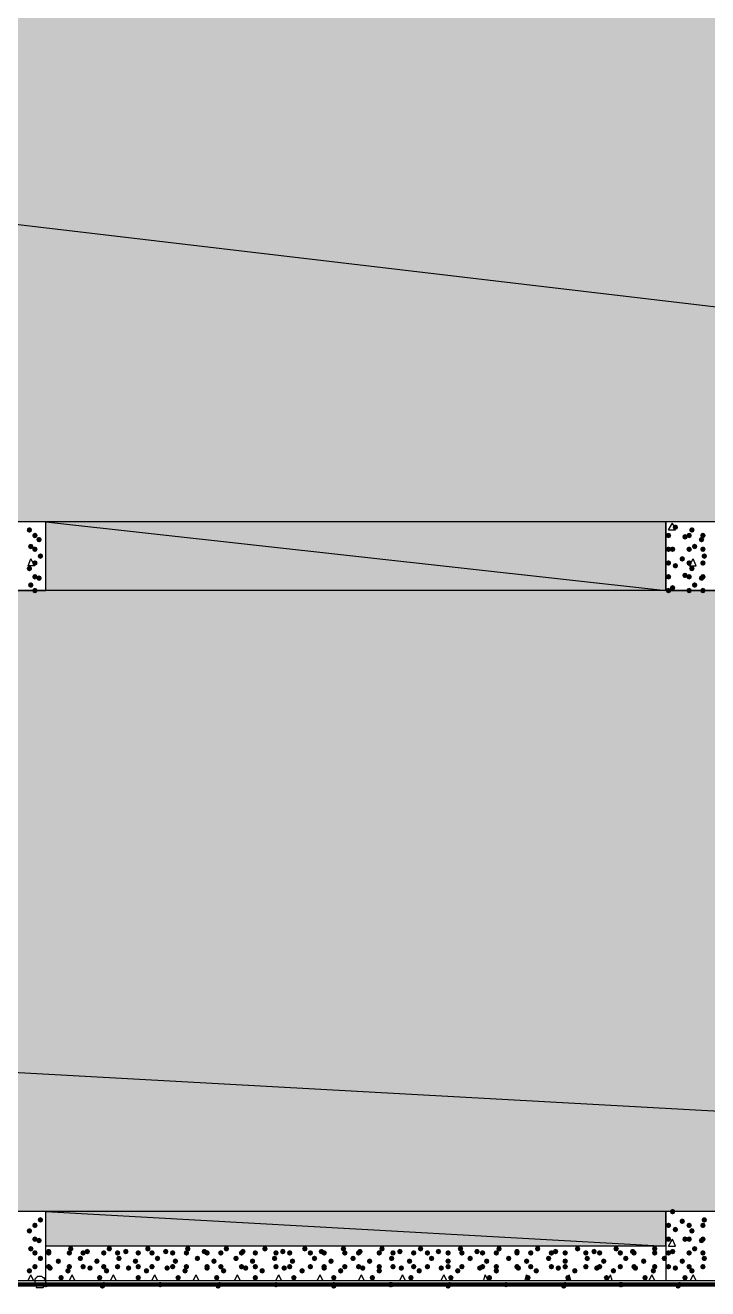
# Model space of a CAD drawing. Header units: millimetres. Extents: x 0 to 420, y 0 to 297.
# Drawn here: x 301.29 to 322.26, y 99.99 to 138.83 of the extents above; entities that cross this region are included whole.
import ezdxf

# ---------------------------------------------------------------- set-up
doc = ezdxf.new("R2010")
doc.units = ezdxf.units.MM
doc.layers.get('0').update_dxf_attribs({"linetype": 'CONTINUOUS'})

msp = doc.modelspace()

# ---------------------------------------------------------------- hatches: boundary and pattern name
at = {"true_color": 0x000008}
h = msp.add_hatch(color=0, dxfattribs=at)
h.paths.add_polyline_path([(378.544667, 142.621), (217.17, 142.621), (378.544667, 123.571)], flags=0)
h.paths.add_polyline_path([(217.17, 142.621), (378.544667, 123.571), (217.17, 123.571)], flags=0)
h = msp.add_hatch(color=0, dxfattribs=at)
h.paths.add_polyline_path([(320.971333, 123.571), (301.921333, 123.571), (320.971333, 121.454333)], flags=0)
h.paths.add_polyline_path([(301.921333, 123.571), (320.971333, 121.454333), (301.921333, 121.454333)], flags=0)
at = {"true_color": 0x000007}
for points in [[(301.498, 123.317), (301.473129, 123.257204), (301.413333, 123.232333), (301.353538, 123.257204), (301.328667, 123.317), (301.353537, 123.376796), (301.413333, 123.401667), (301.473129, 123.376796)], [(301.667333, 123.147667), (301.642462, 123.087871), (301.582667, 123.063), (301.522871, 123.087871), (301.498, 123.147667), (301.522871, 123.207462), (301.582667, 123.232333), (301.642462, 123.207463)], [(321.140667, 123.147667), (321.115796, 123.087871), (321.056, 123.063), (320.996204, 123.087871), (320.971333, 123.147667), (320.996204, 123.207462), (321.056, 123.232333), (321.115796, 123.207463)], [(321.352333, 123.401667), (321.327462, 123.341871), (321.267667, 123.317), (321.207871, 123.341871), (321.183, 123.401667), (321.207871, 123.461462), (321.267667, 123.486333), (321.327462, 123.461463)], [(321.648667, 123.105333), (321.623796, 123.045538), (321.564, 123.020667), (321.504204, 123.045538), (321.479333, 123.105333), (321.504204, 123.165129), (321.564, 123.19), (321.623796, 123.165129)], [(321.775667, 123.147667), (321.750796, 123.087871), (321.691, 123.063), (321.631204, 123.087871), (321.606333, 123.147667), (321.631204, 123.207462), (321.691, 123.232333), (321.750796, 123.207463)], [(321.860333, 123.317), (321.835462, 123.257204), (321.775667, 123.232333), (321.715871, 123.257204), (321.691, 123.317), (321.715871, 123.376796), (321.775667, 123.401667), (321.835462, 123.376796)], [(322.199, 123.147667), (322.174129, 123.087871), (322.114333, 123.063), (322.054537, 123.087871), (322.029667, 123.147667), (322.054537, 123.207462), (322.114333, 123.232333), (322.174129, 123.207463)], [(301.540333, 122.809), (301.515463, 122.749204), (301.455667, 122.724333), (301.395871, 122.749204), (301.371, 122.809), (301.395871, 122.868796), (301.455667, 122.893667), (301.515462, 122.868796)], [(301.667333, 122.724333), (301.642462, 122.664537), (301.582667, 122.639667), (301.522871, 122.664537), (301.498, 122.724333), (301.522871, 122.784129), (301.582667, 122.809), (301.642462, 122.784129)], [(301.794333, 123.020667), (301.769462, 122.960871), (301.709667, 122.936), (301.649871, 122.960871), (301.625, 123.020667), (301.649871, 123.080462), (301.709667, 123.105333), (301.769462, 123.080463)], [(321.140667, 122.724333), (321.115796, 122.664537), (321.056, 122.639667), (320.996204, 122.664537), (320.971333, 122.724333), (320.996204, 122.784129), (321.056, 122.809), (321.115796, 122.784129)], [(321.267667, 122.724333), (321.242796, 122.664537), (321.183, 122.639667), (321.123204, 122.664537), (321.098333, 122.724333), (321.123204, 122.784129), (321.183, 122.809), (321.242796, 122.784129)], [(321.775667, 122.724333), (321.750796, 122.664537), (321.691, 122.639667), (321.631204, 122.664537), (321.606333, 122.724333), (321.631204, 122.784129), (321.691, 122.809), (321.750796, 122.784129)], [(321.945, 122.809), (321.920129, 122.749204), (321.860333, 122.724333), (321.800538, 122.749204), (321.775667, 122.809), (321.800537, 122.868796), (321.860333, 122.893667), (321.920129, 122.868796)], [(322.156667, 123.020667), (322.131796, 122.960871), (322.072, 122.936), (322.012204, 122.960871), (321.987333, 123.020667), (322.012204, 123.080462), (322.072, 123.105333), (322.131796, 123.080463)], [(322.199, 122.724333), (322.174129, 122.664537), (322.114333, 122.639667), (322.054537, 122.664537), (322.029667, 122.724333), (322.054537, 122.784129), (322.114333, 122.809), (322.174129, 122.784129)], [(301.667333, 122.301), (301.642462, 122.241204), (301.582667, 122.216333), (301.522871, 122.241204), (301.498, 122.301), (301.522871, 122.360796), (301.582667, 122.385667), (301.642462, 122.360796)], [(301.836667, 122.512667), (301.811796, 122.452871), (301.752, 122.428), (301.692204, 122.452871), (301.667333, 122.512667), (301.692204, 122.572462), (301.752, 122.597333), (301.811796, 122.572463)], [(321.140667, 122.301), (321.115796, 122.241204), (321.056, 122.216333), (320.996204, 122.241204), (320.971333, 122.301), (320.996204, 122.360796), (321.056, 122.385667), (321.115796, 122.360796)], [(321.564, 122.428), (321.539129, 122.368204), (321.479333, 122.343333), (321.419537, 122.368204), (321.394667, 122.428), (321.419537, 122.487796), (321.479333, 122.512667), (321.539129, 122.487796)], [(321.775667, 122.301), (321.750796, 122.241204), (321.691, 122.216333), (321.631204, 122.241204), (321.606333, 122.301), (321.631204, 122.360796), (321.691, 122.385667), (321.750796, 122.360796)], [(322.199, 122.301), (322.174129, 122.241204), (322.114333, 122.216333), (322.054537, 122.241204), (322.029667, 122.301), (322.054537, 122.360796), (322.114333, 122.385667), (322.174129, 122.360796)], [(322.241333, 122.512667), (322.216462, 122.452871), (322.156667, 122.428), (322.096871, 122.452871), (322.072, 122.512667), (322.096871, 122.572462), (322.156667, 122.597333), (322.216462, 122.572463)], [(301.498, 122.131667), (301.473129, 122.071871), (301.413333, 122.047), (301.353538, 122.071871), (301.328667, 122.131667), (301.353537, 122.191462), (301.413333, 122.216333), (301.473129, 122.191463)], [(301.667333, 121.877667), (301.642462, 121.817871), (301.582667, 121.793), (301.522871, 121.817871), (301.498, 121.877667), (301.522871, 121.937462), (301.582667, 121.962333), (301.642462, 121.937463)], [(321.140667, 121.877667), (321.115796, 121.817871), (321.056, 121.793), (320.996204, 121.817871), (320.971333, 121.877667), (320.996204, 121.937462), (321.056, 121.962333), (321.115796, 121.937463)], [(321.352333, 122.216333), (321.327462, 122.156537), (321.267667, 122.131667), (321.207871, 122.156537), (321.183, 122.216333), (321.207871, 122.276129), (321.267667, 122.301), (321.327462, 122.276129)], [(321.648667, 121.92), (321.623796, 121.860204), (321.564, 121.835333), (321.504204, 121.860204), (321.479333, 121.92), (321.504204, 121.979796), (321.564, 122.004667), (321.623796, 121.979796)], [(321.775667, 121.877667), (321.750796, 121.817871), (321.691, 121.793), (321.631204, 121.817871), (321.606333, 121.877667), (321.631204, 121.937462), (321.691, 121.962333), (321.750796, 121.937463)], [(321.860333, 122.131667), (321.835462, 122.071871), (321.775667, 122.047), (321.715871, 122.071871), (321.691, 122.131667), (321.715871, 122.191462), (321.775667, 122.216333), (321.835462, 122.191463)], [(322.199, 121.877667), (322.174129, 121.817871), (322.114333, 121.793), (322.054537, 121.817871), (322.029667, 121.877667), (322.054537, 121.937462), (322.114333, 121.962333), (322.174129, 121.937463)], [(301.540333, 121.623667), (301.515463, 121.563871), (301.455667, 121.539), (301.395871, 121.563871), (301.371, 121.623667), (301.395871, 121.683462), (301.455667, 121.708333), (301.515462, 121.683463)], [(301.794333, 121.835333), (301.769462, 121.775538), (301.709667, 121.750667), (301.649871, 121.775538), (301.625, 121.835333), (301.649871, 121.895129), (301.709667, 121.92), (301.769462, 121.895129)], [(321.267667, 121.539), (321.242796, 121.479204), (321.183, 121.454333), (321.123204, 121.479204), (321.098333, 121.539), (321.123204, 121.598796), (321.183, 121.623667), (321.242796, 121.598796)], [(321.945, 121.623667), (321.920129, 121.563871), (321.860333, 121.539), (321.800538, 121.563871), (321.775667, 121.623667), (321.800537, 121.683462), (321.860333, 121.708333), (321.920129, 121.683463)], [(322.156667, 121.835333), (322.131796, 121.775538), (322.072, 121.750667), (322.012204, 121.775538), (321.987333, 121.835333), (322.012204, 121.895129), (322.072, 121.92), (322.131796, 121.895129)], [(301.667333, 121.454333), (301.642462, 121.394537), (301.582667, 121.369667), (301.522871, 121.394537), (301.498, 121.454333), (301.522871, 121.514129), (301.582667, 121.539), (301.642462, 121.514129)], [(321.140667, 121.454333), (321.115796, 121.394537), (321.056, 121.369667), (320.996204, 121.394537), (320.971333, 121.454333), (320.996204, 121.514129), (321.056, 121.539), (321.115796, 121.514129)], [(321.775667, 121.454333), (321.750796, 121.394537), (321.691, 121.369667), (321.631204, 121.394537), (321.606333, 121.454333), (321.631204, 121.514129), (321.691, 121.539), (321.750796, 121.514129)], [(322.199, 121.454333), (322.174129, 121.394537), (322.114333, 121.369667), (322.054537, 121.394537), (322.029667, 121.454333), (322.054537, 121.514129), (322.114333, 121.539), (322.174129, 121.514129)], [(301.836667, 102.108), (301.811796, 102.048204), (301.752, 102.023333), (301.692204, 102.048204), (301.667333, 102.108), (301.692204, 102.167796), (301.752, 102.192667), (301.811796, 102.167796)], [(321.267667, 102.362), (321.242796, 102.302204), (321.183, 102.277333), (321.123204, 102.302204), (321.098333, 102.362), (321.123204, 102.421796), (321.183, 102.446667), (321.242796, 102.421796)], [(322.241333, 102.108), (322.216462, 102.048204), (322.156667, 102.023333), (322.096871, 102.048204), (322.072, 102.108), (322.096871, 102.167796), (322.156667, 102.192667), (322.216462, 102.167796)], [(301.498, 101.769333), (301.473129, 101.709537), (301.413333, 101.684667), (301.353538, 101.709537), (301.328667, 101.769333), (301.353537, 101.829129), (301.413333, 101.854), (301.473129, 101.829129)], [(301.667333, 101.938667), (301.642462, 101.878871), (301.582667, 101.854), (301.522871, 101.878871), (301.498, 101.938667), (301.522871, 101.998462), (301.582667, 102.023333), (301.642462, 101.998463)], [(321.140667, 101.938667), (321.115796, 101.878871), (321.056, 101.854), (320.996204, 101.878871), (320.971333, 101.938667), (320.996204, 101.998462), (321.056, 102.023333), (321.115796, 101.998463)], [(321.352333, 101.811667), (321.327462, 101.751871), (321.267667, 101.727), (321.207871, 101.751871), (321.183, 101.811667), (321.207871, 101.871462), (321.267667, 101.896333), (321.327462, 101.871463)], [(321.564, 102.065667), (321.539129, 102.005871), (321.479333, 101.981), (321.419537, 102.005871), (321.394667, 102.065667), (321.419537, 102.125462), (321.479333, 102.150333), (321.539129, 102.125463)], [(321.775667, 101.938667), (321.750796, 101.878871), (321.691, 101.854), (321.631204, 101.878871), (321.606333, 101.938667), (321.631204, 101.998462), (321.691, 102.023333), (321.750796, 101.998463)], [(321.860333, 101.769333), (321.835462, 101.709537), (321.775667, 101.684667), (321.715871, 101.709537), (321.691, 101.769333), (321.715871, 101.829129), (321.775667, 101.854), (321.835462, 101.829129)], [(322.199, 101.938667), (322.174129, 101.878871), (322.114333, 101.854), (322.054537, 101.878871), (322.029667, 101.938667), (322.054537, 101.998462), (322.114333, 102.023333), (322.174129, 101.998463)], [(301.667333, 101.515333), (301.642462, 101.455537), (301.582667, 101.430667), (301.522871, 101.455537), (301.498, 101.515333), (301.522871, 101.575129), (301.582667, 101.6), (301.642462, 101.575129)], [(301.794333, 101.473), (301.769462, 101.413204), (301.709667, 101.388333), (301.649871, 101.413204), (301.625, 101.473), (301.649871, 101.532796), (301.709667, 101.557667), (301.769462, 101.532796)], [(321.140667, 101.515333), (321.115796, 101.455537), (321.056, 101.430667), (320.996204, 101.455537), (320.971333, 101.515333), (320.996204, 101.575129), (321.056, 101.6), (321.115796, 101.575129)], [(321.648667, 101.515333), (321.623796, 101.455537), (321.564, 101.430667), (321.504204, 101.455537), (321.479333, 101.515333), (321.504204, 101.575129), (321.564, 101.6), (321.623796, 101.575129)], [(321.775667, 101.515333), (321.750796, 101.455537), (321.691, 101.430667), (321.631204, 101.455537), (321.606333, 101.515333), (321.631204, 101.575129), (321.691, 101.6), (321.750796, 101.575129)], [(322.156667, 101.473), (322.131796, 101.413204), (322.072, 101.388333), (322.012204, 101.413204), (321.987333, 101.473), (322.012204, 101.532796), (322.072, 101.557667), (322.131796, 101.532796)], [(322.199, 101.515333), (322.174129, 101.455537), (322.114333, 101.430667), (322.054537, 101.455537), (322.029667, 101.515333), (322.054537, 101.575129), (322.114333, 101.6), (322.174129, 101.575129)], [(301.540333, 101.219), (301.515463, 101.159204), (301.455667, 101.134333), (301.395871, 101.159204), (301.371, 101.219), (301.395871, 101.278796), (301.455667, 101.303667), (301.515462, 101.278796)], [(301.667333, 101.092), (301.642462, 101.032204), (301.582667, 101.007333), (301.522871, 101.032204), (301.498, 101.092), (301.522871, 101.151796), (301.582667, 101.176667), (301.642462, 101.151796)], [(301.836667, 100.922667), (301.811796, 100.862871), (301.752, 100.838), (301.692204, 100.862871), (301.667333, 100.922667), (301.692204, 100.982462), (301.752, 101.007333), (301.811796, 100.982463)], [(321.140667, 101.092), (321.115796, 101.032204), (321.056, 101.007333), (320.996204, 101.032204), (320.971333, 101.092), (320.996204, 101.151796), (321.056, 101.176667), (321.115796, 101.151796)], [(321.267667, 101.134333), (321.242796, 101.074537), (321.183, 101.049667), (321.123204, 101.074537), (321.098333, 101.134333), (321.123204, 101.194129), (321.183, 101.219), (321.242796, 101.194129)], [(321.775667, 101.092), (321.750796, 101.032204), (321.691, 101.007333), (321.631204, 101.032204), (321.606333, 101.092), (321.631204, 101.151796), (321.691, 101.176667), (321.750796, 101.151796)], [(321.945, 101.219), (321.920129, 101.159204), (321.860333, 101.134333), (321.800538, 101.159204), (321.775667, 101.219), (321.800537, 101.278796), (321.860333, 101.303667), (321.920129, 101.278796)], [(322.199, 101.092), (322.174129, 101.032204), (322.114333, 101.007333), (322.054537, 101.032204), (322.029667, 101.092), (322.054537, 101.151796), (322.114333, 101.176667), (322.174129, 101.151796)], [(322.241333, 100.922667), (322.216462, 100.862871), (322.156667, 100.838), (322.096871, 100.862871), (322.072, 100.922667), (322.096871, 100.982462), (322.156667, 101.007333), (322.216462, 100.982463)], [(301.498, 100.541667), (301.473129, 100.481871), (301.413333, 100.457), (301.353538, 100.481871), (301.328667, 100.541667), (301.353537, 100.601462), (301.413333, 100.626333), (301.473129, 100.601463)], [(301.667333, 100.668667), (301.642462, 100.608871), (301.582667, 100.584), (301.522871, 100.608871), (301.498, 100.668667), (301.522871, 100.728462), (301.582667, 100.753333), (301.642462, 100.728463)], [(321.140667, 100.668667), (321.115796, 100.608871), (321.056, 100.584), (320.996204, 100.608871), (320.971333, 100.668667), (320.996204, 100.728462), (321.056, 100.753333), (321.115796, 100.728463)], [(321.352333, 100.626333), (321.327462, 100.566537), (321.267667, 100.541667), (321.207871, 100.566537), (321.183, 100.626333), (321.207871, 100.686129), (321.267667, 100.711), (321.327462, 100.686129)], [(321.564, 100.838), (321.539129, 100.778204), (321.479333, 100.753333), (321.419537, 100.778204), (321.394667, 100.838), (321.419537, 100.897796), (321.479333, 100.922667), (321.539129, 100.897796)], [(321.775667, 100.668667), (321.750796, 100.608871), (321.691, 100.584), (321.631204, 100.608871), (321.606333, 100.668667), (321.631204, 100.728462), (321.691, 100.753333), (321.750796, 100.728463)], [(321.860333, 100.541667), (321.835462, 100.481871), (321.775667, 100.457), (321.715871, 100.481871), (321.691, 100.541667), (321.715871, 100.601462), (321.775667, 100.626333), (321.835462, 100.601463)], [(322.199, 100.668667), (322.174129, 100.608871), (322.114333, 100.584), (322.054537, 100.608871), (322.029667, 100.668667), (322.054537, 100.728462), (322.114333, 100.753333), (322.174129, 100.728463)], [(321.648667, 100.33), (321.623796, 100.270204), (321.564, 100.245333), (321.504204, 100.270204), (321.479333, 100.33), (321.504204, 100.389796), (321.564, 100.414667), (321.623796, 100.389796)]]:
    msp.add_hatch(color=0, dxfattribs=at).paths.add_polyline_path(points, flags=0)
at = {"true_color": 0x000008}
h = msp.add_hatch(color=0, dxfattribs=at)
h.paths.add_polyline_path([(378.544667, 121.454333), (32.469667, 121.454333), (378.544667, 102.362)], flags=0)
h.paths.add_polyline_path([(32.469667, 121.454333), (378.544667, 102.362), (32.469667, 102.362)], flags=0)
h = msp.add_hatch(color=0, dxfattribs=at)
h.paths.add_polyline_path([(320.971333, 102.362), (301.921333, 102.362), (320.971333, 101.303667)], flags=0)
h.paths.add_polyline_path([(301.921333, 102.362), (320.971333, 101.303667), (301.921333, 101.303667)], flags=0)
for points in [[(302.090667, 101.134333), (302.065796, 101.074537), (302.006, 101.049667), (301.946204, 101.074537), (301.921333, 101.134333), (301.946204, 101.194129), (302.006, 101.219), (302.065796, 101.194129)], [(302.090667, 101.092), (302.065796, 101.032204), (302.006, 101.007333), (301.946204, 101.032204), (301.921333, 101.092), (301.946204, 101.151796), (302.006, 101.176667), (302.065796, 101.151796)], [(302.725667, 101.092), (302.700796, 101.032204), (302.641, 101.007333), (302.581204, 101.032204), (302.556333, 101.092), (302.581204, 101.151796), (302.641, 101.176667), (302.700796, 101.151796)], [(302.768, 101.219), (302.743129, 101.159204), (302.683333, 101.134333), (302.623538, 101.159204), (302.598667, 101.219), (302.623537, 101.278796), (302.683333, 101.303667), (302.743129, 101.278796)], [(303.064333, 100.922667), (303.039462, 100.862871), (302.979667, 100.838), (302.919871, 100.862871), (302.895, 100.922667), (302.919871, 100.982462), (302.979667, 101.007333), (303.039462, 100.982463)], [(303.149, 101.092), (303.124129, 101.032204), (303.064333, 101.007333), (303.004537, 101.032204), (302.979667, 101.092), (303.004537, 101.151796), (303.064333, 101.176667), (303.124129, 101.151796)], [(303.276, 101.134333), (303.251129, 101.074537), (303.191333, 101.049667), (303.131537, 101.074537), (303.106667, 101.134333), (303.131537, 101.194129), (303.191333, 101.219), (303.251129, 101.194129)], [(303.784, 101.092), (303.759129, 101.032204), (303.699333, 101.007333), (303.639537, 101.032204), (303.614667, 101.092), (303.639537, 101.151796), (303.699333, 101.176667), (303.759129, 101.151796)], [(303.953333, 101.219), (303.928463, 101.159204), (303.868667, 101.134333), (303.808871, 101.159204), (303.784, 101.219), (303.808871, 101.278796), (303.868667, 101.303667), (303.928462, 101.278796)], [(304.207333, 101.092), (304.182462, 101.032204), (304.122667, 101.007333), (304.062871, 101.032204), (304.038, 101.092), (304.062871, 101.151796), (304.122667, 101.176667), (304.182462, 101.151796)], [(304.249667, 100.922667), (304.224796, 100.862871), (304.165, 100.838), (304.105204, 100.862871), (304.080333, 100.922667), (304.105204, 100.982462), (304.165, 101.007333), (304.224796, 100.982463)], [(304.461333, 101.134333), (304.436462, 101.074537), (304.376667, 101.049667), (304.316871, 101.074537), (304.292, 101.134333), (304.316871, 101.194129), (304.376667, 101.219), (304.436462, 101.194129)], [(304.842333, 101.092), (304.817462, 101.032204), (304.757667, 101.007333), (304.697871, 101.032204), (304.673, 101.092), (304.697871, 101.151796), (304.757667, 101.176667), (304.817462, 101.151796)], [(305.138667, 101.219), (305.113796, 101.159204), (305.054, 101.134333), (304.994204, 101.159204), (304.969333, 101.219), (304.994204, 101.278796), (305.054, 101.303667), (305.113796, 101.278796)], [(305.265667, 101.092), (305.240796, 101.032204), (305.181, 101.007333), (305.121204, 101.032204), (305.096333, 101.092), (305.121204, 101.151796), (305.181, 101.176667), (305.240796, 101.151796)], [(305.435, 100.922667), (305.410129, 100.862871), (305.350333, 100.838), (305.290538, 100.862871), (305.265667, 100.922667), (305.290537, 100.982462), (305.350333, 101.007333), (305.410129, 100.982463)], [(305.689, 101.134333), (305.664129, 101.074537), (305.604333, 101.049667), (305.544537, 101.074537), (305.519667, 101.134333), (305.544537, 101.194129), (305.604333, 101.219), (305.664129, 101.194129)], [(305.900667, 101.092), (305.875796, 101.032204), (305.816, 101.007333), (305.756204, 101.032204), (305.731333, 101.092), (305.756204, 101.151796), (305.816, 101.176667), (305.875796, 101.151796)], [(306.324, 101.092), (306.299129, 101.032204), (306.239333, 101.007333), (306.179537, 101.032204), (306.154667, 101.092), (306.179537, 101.151796), (306.239333, 101.176667), (306.299129, 101.151796)], [(306.366333, 101.219), (306.341462, 101.159204), (306.281667, 101.134333), (306.221871, 101.159204), (306.197, 101.219), (306.221871, 101.278796), (306.281667, 101.303667), (306.341462, 101.278796)], [(306.662667, 100.922667), (306.637796, 100.862871), (306.578, 100.838), (306.518204, 100.862871), (306.493333, 100.922667), (306.518204, 100.982462), (306.578, 101.007333), (306.637796, 100.982463)], [(306.874333, 101.134333), (306.849462, 101.074537), (306.789667, 101.049667), (306.729871, 101.074537), (306.705, 101.134333), (306.729871, 101.194129), (306.789667, 101.219), (306.849462, 101.194129)], [(306.959, 101.092), (306.934129, 101.032204), (306.874333, 101.007333), (306.814537, 101.032204), (306.789667, 101.092), (306.814537, 101.151796), (306.874333, 101.176667), (306.934129, 101.151796)], [(307.382333, 101.092), (307.357462, 101.032204), (307.297667, 101.007333), (307.237871, 101.032204), (307.213, 101.092), (307.237871, 101.151796), (307.297667, 101.176667), (307.357462, 101.151796)], [(307.551667, 101.219), (307.526796, 101.159204), (307.467, 101.134333), (307.407204, 101.159204), (307.382333, 101.219), (307.407204, 101.278796), (307.467, 101.303667), (307.526796, 101.278796)], [(307.848, 100.922667), (307.823129, 100.862871), (307.763333, 100.838), (307.703538, 100.862871), (307.678667, 100.922667), (307.703537, 100.982462), (307.763333, 101.007333), (307.823129, 100.982463)], [(308.017333, 101.092), (307.992462, 101.032204), (307.932667, 101.007333), (307.872871, 101.032204), (307.848, 101.092), (307.872871, 101.151796), (307.932667, 101.176667), (307.992462, 101.151796)], [(308.059667, 101.134333), (308.034796, 101.074537), (307.975, 101.049667), (307.915204, 101.074537), (307.890333, 101.134333), (307.915204, 101.194129), (307.975, 101.219), (308.034796, 101.194129)], [(308.440667, 101.092), (308.415796, 101.032204), (308.356, 101.007333), (308.296204, 101.032204), (308.271333, 101.092), (308.296204, 101.151796), (308.356, 101.176667), (308.415796, 101.151796)], [(308.737, 101.219), (308.712129, 101.159204), (308.652333, 101.134333), (308.592538, 101.159204), (308.567667, 101.219), (308.592537, 101.278796), (308.652333, 101.303667), (308.712129, 101.278796)], [(309.033333, 100.922667), (309.008462, 100.862871), (308.948667, 100.838), (308.888871, 100.862871), (308.864, 100.922667), (308.888871, 100.982462), (308.948667, 101.007333), (309.008462, 100.982463)], [(309.075667, 101.092), (309.050796, 101.032204), (308.991, 101.007333), (308.931204, 101.032204), (308.906333, 101.092), (308.931204, 101.151796), (308.991, 101.176667), (309.050796, 101.151796)], [(309.287333, 101.134333), (309.262462, 101.074537), (309.202667, 101.049667), (309.142871, 101.074537), (309.118, 101.134333), (309.142871, 101.194129), (309.202667, 101.219), (309.262462, 101.194129)], [(309.499, 101.092), (309.474129, 101.032204), (309.414333, 101.007333), (309.354537, 101.032204), (309.329667, 101.092), (309.354537, 101.151796), (309.414333, 101.176667), (309.474129, 101.151796)], [(309.964667, 101.219), (309.939796, 101.159204), (309.88, 101.134333), (309.820204, 101.159204), (309.795333, 101.219), (309.820204, 101.278796), (309.88, 101.303667), (309.939796, 101.278796)], [(310.134, 101.092), (310.109129, 101.032204), (310.049333, 101.007333), (309.989537, 101.032204), (309.964667, 101.092), (309.989537, 101.151796), (310.049333, 101.176667), (310.109129, 101.151796)], [(310.261, 100.922667), (310.236129, 100.862871), (310.176333, 100.838), (310.116537, 100.862871), (310.091667, 100.922667), (310.116537, 100.982462), (310.176333, 101.007333), (310.236129, 100.982463)], [(310.472667, 101.134333), (310.447796, 101.074537), (310.388, 101.049667), (310.328204, 101.074537), (310.303333, 101.134333), (310.328204, 101.194129), (310.388, 101.219), (310.447796, 101.194129)], [(310.557333, 101.092), (310.532462, 101.032204), (310.472667, 101.007333), (310.412871, 101.032204), (310.388, 101.092), (310.412871, 101.151796), (310.472667, 101.176667), (310.532462, 101.151796)], [(311.15, 101.219), (311.125129, 101.159204), (311.065333, 101.134333), (311.005538, 101.159204), (310.980667, 101.219), (311.005537, 101.278796), (311.065333, 101.303667), (311.125129, 101.278796)], [(311.192333, 101.092), (311.167462, 101.032204), (311.107667, 101.007333), (311.047871, 101.032204), (311.023, 101.092), (311.047871, 101.151796), (311.107667, 101.176667), (311.167462, 101.151796)], [(311.446333, 100.922667), (311.421462, 100.862871), (311.361667, 100.838), (311.301871, 100.862871), (311.277, 100.922667), (311.301871, 100.982462), (311.361667, 101.007333), (311.421462, 100.982463)], [(311.615667, 101.092), (311.590796, 101.032204), (311.531, 101.007333), (311.471204, 101.032204), (311.446333, 101.092), (311.471204, 101.151796), (311.531, 101.176667), (311.590796, 101.151796)], [(311.658, 101.134333), (311.633129, 101.074537), (311.573333, 101.049667), (311.513537, 101.074537), (311.488667, 101.134333), (311.513537, 101.194129), (311.573333, 101.219), (311.633129, 101.194129)], [(312.250667, 101.092), (312.225796, 101.032204), (312.166, 101.007333), (312.106204, 101.032204), (312.081333, 101.092), (312.106204, 101.151796), (312.166, 101.176667), (312.225796, 101.151796)], [(312.335333, 101.219), (312.310462, 101.159204), (312.250667, 101.134333), (312.190871, 101.159204), (312.166, 101.219), (312.190871, 101.278796), (312.250667, 101.303667), (312.310462, 101.278796)], [(312.631667, 100.922667), (312.606796, 100.862871), (312.547, 100.838), (312.487204, 100.862871), (312.462333, 100.922667), (312.487204, 100.982462), (312.547, 101.007333), (312.606796, 100.982463)], [(312.674, 101.092), (312.649129, 101.032204), (312.589333, 101.007333), (312.529537, 101.032204), (312.504667, 101.092), (312.529537, 101.151796), (312.589333, 101.176667), (312.649129, 101.151796)], [(312.885667, 101.134333), (312.860796, 101.074537), (312.801, 101.049667), (312.741204, 101.074537), (312.716333, 101.134333), (312.741204, 101.194129), (312.801, 101.219), (312.860796, 101.194129)], [(313.309, 101.092), (313.284129, 101.032204), (313.224333, 101.007333), (313.164537, 101.032204), (313.139667, 101.092), (313.164537, 101.151796), (313.224333, 101.176667), (313.284129, 101.151796)], [(313.520667, 101.219), (313.495796, 101.159204), (313.436, 101.134333), (313.376204, 101.159204), (313.351333, 101.219), (313.376204, 101.278796), (313.436, 101.303667), (313.495796, 101.278796)], [(313.732333, 101.092), (313.707462, 101.032204), (313.647667, 101.007333), (313.587871, 101.032204), (313.563, 101.092), (313.587871, 101.151796), (313.647667, 101.176667), (313.707462, 101.151796)], [(313.859333, 100.922667), (313.834462, 100.862871), (313.774667, 100.838), (313.714871, 100.862871), (313.69, 100.922667), (313.714871, 100.982462), (313.774667, 101.007333), (313.834462, 100.982463)], [(314.071, 101.134333), (314.046129, 101.074537), (313.986333, 101.049667), (313.926537, 101.074537), (313.901667, 101.134333), (313.926537, 101.194129), (313.986333, 101.219), (314.046129, 101.194129)], [(314.367333, 101.092), (314.342462, 101.032204), (314.282667, 101.007333), (314.222871, 101.032204), (314.198, 101.092), (314.222871, 101.151796), (314.282667, 101.176667), (314.342462, 101.151796)], [(314.748333, 101.219), (314.723462, 101.159204), (314.663667, 101.134333), (314.603871, 101.159204), (314.579, 101.219), (314.603871, 101.278796), (314.663667, 101.303667), (314.723462, 101.278796)], [(314.790667, 101.092), (314.765796, 101.032204), (314.706, 101.007333), (314.646204, 101.032204), (314.621333, 101.092), (314.646204, 101.151796), (314.706, 101.176667), (314.765796, 101.151796)], [(315.044667, 100.922667), (315.019796, 100.862871), (314.96, 100.838), (314.900204, 100.862871), (314.875333, 100.922667), (314.900204, 100.982462), (314.96, 101.007333), (315.019796, 100.982463)], [(315.256333, 101.134333), (315.231462, 101.074537), (315.171667, 101.049667), (315.111871, 101.074537), (315.087, 101.134333), (315.111871, 101.194129), (315.171667, 101.219), (315.231462, 101.194129)], [(315.425667, 101.092), (315.400796, 101.032204), (315.341, 101.007333), (315.281204, 101.032204), (315.256333, 101.092), (315.281204, 101.151796), (315.341, 101.176667), (315.400796, 101.151796)], [(315.849, 101.092), (315.824129, 101.032204), (315.764333, 101.007333), (315.704538, 101.032204), (315.679667, 101.092), (315.704537, 101.151796), (315.764333, 101.176667), (315.824129, 101.151796)], [(315.933667, 101.219), (315.908796, 101.159204), (315.849, 101.134333), (315.789204, 101.159204), (315.764333, 101.219), (315.789204, 101.278796), (315.849, 101.303667), (315.908796, 101.278796)], [(316.23, 100.922667), (316.205129, 100.862871), (316.145333, 100.838), (316.085537, 100.862871), (316.060667, 100.922667), (316.085537, 100.982462), (316.145333, 101.007333), (316.205129, 100.982463)], [(316.484, 101.134333), (316.459129, 101.074537), (316.399333, 101.049667), (316.339538, 101.074537), (316.314667, 101.134333), (316.339537, 101.194129), (316.399333, 101.219), (316.459129, 101.194129)], [(316.484, 101.092), (316.459129, 101.032204), (316.399333, 101.007333), (316.339538, 101.032204), (316.314667, 101.092), (316.339537, 101.151796), (316.399333, 101.176667), (316.459129, 101.151796)], [(316.907333, 101.092), (316.882462, 101.032204), (316.822667, 101.007333), (316.762871, 101.032204), (316.738, 101.092), (316.762871, 101.151796), (316.822667, 101.176667), (316.882462, 101.151796)], [(317.119, 101.219), (317.094129, 101.159204), (317.034333, 101.134333), (316.974538, 101.159204), (316.949667, 101.219), (316.974537, 101.278796), (317.034333, 101.303667), (317.094129, 101.278796)], [(317.457667, 100.922667), (317.432796, 100.862871), (317.373, 100.838), (317.313204, 100.862871), (317.288333, 100.922667), (317.313204, 100.982462), (317.373, 101.007333), (317.432796, 100.982463)], [(317.542333, 101.092), (317.517462, 101.032204), (317.457667, 101.007333), (317.397871, 101.032204), (317.373, 101.092), (317.397871, 101.151796), (317.457667, 101.176667), (317.517462, 101.151796)], [(317.669333, 101.134333), (317.644462, 101.074537), (317.584667, 101.049667), (317.524871, 101.074537), (317.5, 101.134333), (317.524871, 101.194129), (317.584667, 101.219), (317.644462, 101.194129)], [(317.965667, 101.092), (317.940796, 101.032204), (317.881, 101.007333), (317.821204, 101.032204), (317.796333, 101.092), (317.821204, 101.151796), (317.881, 101.176667), (317.940796, 101.151796)], [(318.346667, 101.219), (318.321796, 101.159204), (318.262, 101.134333), (318.202204, 101.159204), (318.177333, 101.219), (318.202204, 101.278796), (318.262, 101.303667), (318.321796, 101.278796)], [(318.600667, 101.092), (318.575796, 101.032204), (318.516, 101.007333), (318.456204, 101.032204), (318.431333, 101.092), (318.456204, 101.151796), (318.516, 101.176667), (318.575796, 101.151796)], [(318.643, 100.922667), (318.618129, 100.862871), (318.558333, 100.838), (318.498538, 100.862871), (318.473667, 100.922667), (318.498537, 100.982462), (318.558333, 101.007333), (318.618129, 100.982463)], [(318.854667, 101.134333), (318.829796, 101.074537), (318.77, 101.049667), (318.710204, 101.074537), (318.685333, 101.134333), (318.710204, 101.194129), (318.77, 101.219), (318.829796, 101.194129)], [(319.024, 101.092), (318.999129, 101.032204), (318.939333, 101.007333), (318.879537, 101.032204), (318.854667, 101.092), (318.879537, 101.151796), (318.939333, 101.176667), (318.999129, 101.151796)], [(319.532, 101.219), (319.507129, 101.159204), (319.447333, 101.134333), (319.387538, 101.159204), (319.362667, 101.219), (319.387537, 101.278796), (319.447333, 101.303667), (319.507129, 101.278796)], [(319.659, 101.092), (319.634129, 101.032204), (319.574333, 101.007333), (319.514537, 101.032204), (319.489667, 101.092), (319.514537, 101.151796), (319.574333, 101.176667), (319.634129, 101.151796)], [(319.828333, 100.922667), (319.803463, 100.862871), (319.743667, 100.838), (319.683871, 100.862871), (319.659, 100.922667), (319.683871, 100.982462), (319.743667, 101.007333), (319.803462, 100.982463)], [(320.04, 101.134333), (320.015129, 101.074537), (319.955333, 101.049667), (319.895538, 101.074537), (319.870667, 101.134333), (319.895537, 101.194129), (319.955333, 101.219), (320.015129, 101.194129)], [(320.082333, 101.092), (320.057462, 101.032204), (319.997667, 101.007333), (319.937871, 101.032204), (319.913, 101.092), (319.937871, 101.151796), (319.997667, 101.176667), (320.057462, 101.151796)], [(320.717333, 101.219), (320.692462, 101.159204), (320.632667, 101.134333), (320.572871, 101.159204), (320.548, 101.219), (320.572871, 101.278796), (320.632667, 101.303667), (320.692462, 101.278796)], [(320.717333, 101.092), (320.692462, 101.032204), (320.632667, 101.007333), (320.572871, 101.032204), (320.548, 101.092), (320.572871, 101.151796), (320.632667, 101.176667), (320.692462, 101.151796)], [(321.013667, 100.922667), (320.988796, 100.862871), (320.929, 100.838), (320.869204, 100.862871), (320.844333, 100.922667), (320.869204, 100.982462), (320.929, 101.007333), (320.988796, 100.982463)], [(302.090667, 100.668667), (302.065796, 100.608871), (302.006, 100.584), (301.946204, 100.608871), (301.921333, 100.668667), (301.946204, 100.728462), (302.006, 100.753333), (302.065796, 100.728463)], [(302.133, 100.626333), (302.108129, 100.566537), (302.048333, 100.541667), (301.988538, 100.566537), (301.963667, 100.626333), (301.988537, 100.686129), (302.048333, 100.711), (302.108129, 100.686129)], [(302.387, 100.838), (302.362129, 100.778204), (302.302333, 100.753333), (302.242538, 100.778204), (302.217667, 100.838), (302.242537, 100.897796), (302.302333, 100.922667), (302.362129, 100.897796)], [(302.683333, 100.541667), (302.658462, 100.481871), (302.598667, 100.457), (302.538871, 100.481871), (302.514, 100.541667), (302.538871, 100.601462), (302.598667, 100.626333), (302.658462, 100.601463)], [(302.725667, 100.668667), (302.700796, 100.608871), (302.641, 100.584), (302.581204, 100.608871), (302.556333, 100.668667), (302.581204, 100.728462), (302.641, 100.753333), (302.700796, 100.728463)], [(303.149, 100.668667), (303.124129, 100.608871), (303.064333, 100.584), (303.004537, 100.608871), (302.979667, 100.668667), (303.004537, 100.728462), (303.064333, 100.753333), (303.124129, 100.728463)], [(303.360667, 100.626333), (303.335796, 100.566537), (303.276, 100.541667), (303.216204, 100.566537), (303.191333, 100.626333), (303.216204, 100.686129), (303.276, 100.711), (303.335796, 100.686129)], [(303.572333, 100.838), (303.547462, 100.778204), (303.487667, 100.753333), (303.427871, 100.778204), (303.403, 100.838), (303.427871, 100.897796), (303.487667, 100.922667), (303.547462, 100.897796)], [(303.784, 100.668667), (303.759129, 100.608871), (303.699333, 100.584), (303.639537, 100.608871), (303.614667, 100.668667), (303.639537, 100.728462), (303.699333, 100.753333), (303.759129, 100.728463)], [(303.868667, 100.541667), (303.843796, 100.481871), (303.784, 100.457), (303.724204, 100.481871), (303.699333, 100.541667), (303.724204, 100.601462), (303.784, 100.626333), (303.843796, 100.601463)], [(304.207333, 100.668667), (304.182462, 100.608871), (304.122667, 100.584), (304.062871, 100.608871), (304.038, 100.668667), (304.062871, 100.728462), (304.122667, 100.753333), (304.182462, 100.728463)], [(304.546, 100.626333), (304.521129, 100.566537), (304.461333, 100.541667), (304.401538, 100.566537), (304.376667, 100.626333), (304.401537, 100.686129), (304.461333, 100.711), (304.521129, 100.686129)], [(304.757667, 100.838), (304.732796, 100.778204), (304.673, 100.753333), (304.613204, 100.778204), (304.588333, 100.838), (304.613204, 100.897796), (304.673, 100.922667), (304.732796, 100.897796)], [(304.842333, 100.668667), (304.817462, 100.608871), (304.757667, 100.584), (304.697871, 100.608871), (304.673, 100.668667), (304.697871, 100.728462), (304.757667, 100.753333), (304.817462, 100.728463)], [(305.096333, 100.541667), (305.071462, 100.481871), (305.011667, 100.457), (304.951871, 100.481871), (304.927, 100.541667), (304.951871, 100.601462), (305.011667, 100.626333), (305.071462, 100.601463)], [(305.265667, 100.668667), (305.240796, 100.608871), (305.181, 100.584), (305.121204, 100.608871), (305.096333, 100.668667), (305.121204, 100.728462), (305.181, 100.753333), (305.240796, 100.728463)], [(305.731333, 100.626333), (305.706462, 100.566537), (305.646667, 100.541667), (305.586871, 100.566537), (305.562, 100.626333), (305.586871, 100.686129), (305.646667, 100.711), (305.706462, 100.686129)], [(305.900667, 100.668667), (305.875796, 100.608871), (305.816, 100.584), (305.756204, 100.608871), (305.731333, 100.668667), (305.756204, 100.728462), (305.816, 100.753333), (305.875796, 100.728463)], [(305.985333, 100.838), (305.960463, 100.778204), (305.900667, 100.753333), (305.840871, 100.778204), (305.816, 100.838), (305.840871, 100.897796), (305.900667, 100.922667), (305.960462, 100.897796)], [(306.281667, 100.541667), (306.256796, 100.481871), (306.197, 100.457), (306.137204, 100.481871), (306.112333, 100.541667), (306.137204, 100.601462), (306.197, 100.626333), (306.256796, 100.601463)], [(306.324, 100.668667), (306.299129, 100.608871), (306.239333, 100.584), (306.179537, 100.608871), (306.154667, 100.668667), (306.179537, 100.728462), (306.239333, 100.753333), (306.299129, 100.728463)], [(306.959, 100.668667), (306.934129, 100.608871), (306.874333, 100.584), (306.814537, 100.608871), (306.789667, 100.668667), (306.814537, 100.728462), (306.874333, 100.753333), (306.934129, 100.728463)], [(306.959, 100.626333), (306.934129, 100.566537), (306.874333, 100.541667), (306.814537, 100.566537), (306.789667, 100.626333), (306.814537, 100.686129), (306.874333, 100.711), (306.934129, 100.686129)], [(307.170667, 100.838), (307.145796, 100.778204), (307.086, 100.753333), (307.026204, 100.778204), (307.001333, 100.838), (307.026204, 100.897796), (307.086, 100.922667), (307.145796, 100.897796)], [(307.382333, 100.668667), (307.357462, 100.608871), (307.297667, 100.584), (307.237871, 100.608871), (307.213, 100.668667), (307.237871, 100.728462), (307.297667, 100.753333), (307.357462, 100.728463)], [(307.467, 100.541667), (307.442129, 100.481871), (307.382333, 100.457), (307.322538, 100.481871), (307.297667, 100.541667), (307.322537, 100.601462), (307.382333, 100.626333), (307.442129, 100.601463)], [(308.017333, 100.668667), (307.992462, 100.608871), (307.932667, 100.584), (307.872871, 100.608871), (307.848, 100.668667), (307.872871, 100.728462), (307.932667, 100.753333), (307.992462, 100.728463)], [(308.144333, 100.626333), (308.119462, 100.566537), (308.059667, 100.541667), (307.999871, 100.566537), (307.975, 100.626333), (307.999871, 100.686129), (308.059667, 100.711), (308.119462, 100.686129)], [(308.356, 100.838), (308.331129, 100.778204), (308.271333, 100.753333), (308.211537, 100.778204), (308.186667, 100.838), (308.211537, 100.897796), (308.271333, 100.922667), (308.331129, 100.897796)], [(308.440667, 100.668667), (308.415796, 100.608871), (308.356, 100.584), (308.296204, 100.608871), (308.271333, 100.668667), (308.296204, 100.728462), (308.356, 100.753333), (308.415796, 100.728463)], [(308.652333, 100.541667), (308.627462, 100.481871), (308.567667, 100.457), (308.507871, 100.481871), (308.483, 100.541667), (308.507871, 100.601462), (308.567667, 100.626333), (308.627462, 100.601463)], [(309.075667, 100.668667), (309.050796, 100.608871), (308.991, 100.584), (308.931204, 100.608871), (308.906333, 100.668667), (308.931204, 100.728462), (308.991, 100.753333), (309.050796, 100.728463)], [(309.329667, 100.626333), (309.304796, 100.566537), (309.245, 100.541667), (309.185204, 100.566537), (309.160333, 100.626333), (309.185204, 100.686129), (309.245, 100.711), (309.304796, 100.686129)], [(309.499, 100.668667), (309.474129, 100.608871), (309.414333, 100.584), (309.354537, 100.608871), (309.329667, 100.668667), (309.354537, 100.728462), (309.414333, 100.753333), (309.474129, 100.728463)], [(309.583667, 100.838), (309.558796, 100.778204), (309.499, 100.753333), (309.439204, 100.778204), (309.414333, 100.838), (309.439204, 100.897796), (309.499, 100.922667), (309.558796, 100.897796)], [(309.88, 100.541667), (309.855129, 100.481871), (309.795333, 100.457), (309.735537, 100.481871), (309.710667, 100.541667), (309.735537, 100.601462), (309.795333, 100.626333), (309.855129, 100.601463)], [(310.134, 100.668667), (310.109129, 100.608871), (310.049333, 100.584), (309.989537, 100.608871), (309.964667, 100.668667), (309.989537, 100.728462), (310.049333, 100.753333), (310.109129, 100.728463)], [(310.557333, 100.668667), (310.532462, 100.608871), (310.472667, 100.584), (310.412871, 100.608871), (310.388, 100.668667), (310.412871, 100.728462), (310.472667, 100.753333), (310.532462, 100.728463)], [(310.557333, 100.626333), (310.532462, 100.566537), (310.472667, 100.541667), (310.412871, 100.566537), (310.388, 100.626333), (310.412871, 100.686129), (310.472667, 100.711), (310.532462, 100.686129)], [(310.769, 100.838), (310.744129, 100.778204), (310.684333, 100.753333), (310.624537, 100.778204), (310.599667, 100.838), (310.624537, 100.897796), (310.684333, 100.922667), (310.744129, 100.897796)], [(311.065333, 100.541667), (311.040462, 100.481871), (310.980667, 100.457), (310.920871, 100.481871), (310.896, 100.541667), (310.920871, 100.601462), (310.980667, 100.626333), (311.040462, 100.601463)], [(311.192333, 100.668667), (311.167462, 100.608871), (311.107667, 100.584), (311.047871, 100.608871), (311.023, 100.668667), (311.047871, 100.728462), (311.107667, 100.753333), (311.167462, 100.728463)], [(311.615667, 100.668667), (311.590796, 100.608871), (311.531, 100.584), (311.471204, 100.608871), (311.446333, 100.668667), (311.471204, 100.728462), (311.531, 100.753333), (311.590796, 100.728463)], [(311.742667, 100.626333), (311.717796, 100.566537), (311.658, 100.541667), (311.598204, 100.566537), (311.573333, 100.626333), (311.598204, 100.686129), (311.658, 100.711), (311.717796, 100.686129)], [(311.954333, 100.838), (311.929463, 100.778204), (311.869667, 100.753333), (311.809871, 100.778204), (311.785, 100.838), (311.809871, 100.897796), (311.869667, 100.922667), (311.929462, 100.897796)], [(312.250667, 100.668667), (312.225796, 100.608871), (312.166, 100.584), (312.106204, 100.608871), (312.081333, 100.668667), (312.106204, 100.728462), (312.166, 100.753333), (312.225796, 100.728463)], [(312.250667, 100.541667), (312.225796, 100.481871), (312.166, 100.457), (312.106204, 100.481871), (312.081333, 100.541667), (312.106204, 100.601462), (312.166, 100.626333), (312.225796, 100.601463)], [(312.674, 100.668667), (312.649129, 100.608871), (312.589333, 100.584), (312.529537, 100.608871), (312.504667, 100.668667), (312.529537, 100.728462), (312.589333, 100.753333), (312.649129, 100.728463)], [(312.928, 100.626333), (312.903129, 100.566537), (312.843333, 100.541667), (312.783537, 100.566537), (312.758667, 100.626333), (312.783537, 100.686129), (312.843333, 100.711), (312.903129, 100.686129)], [(313.182, 100.838), (313.157129, 100.778204), (313.097333, 100.753333), (313.037537, 100.778204), (313.012667, 100.838), (313.037537, 100.897796), (313.097333, 100.922667), (313.157129, 100.897796)], [(313.309, 100.668667), (313.284129, 100.608871), (313.224333, 100.584), (313.164537, 100.608871), (313.139667, 100.668667), (313.164537, 100.728462), (313.224333, 100.753333), (313.284129, 100.728463)], [(313.478333, 100.541667), (313.453463, 100.481871), (313.393667, 100.457), (313.333871, 100.481871), (313.309, 100.541667), (313.333871, 100.601462), (313.393667, 100.626333), (313.453462, 100.601463)], [(313.732333, 100.668667), (313.707462, 100.608871), (313.647667, 100.584), (313.587871, 100.608871), (313.563, 100.668667), (313.587871, 100.728462), (313.647667, 100.753333), (313.707462, 100.728463)], [(314.155667, 100.626333), (314.130796, 100.566537), (314.071, 100.541667), (314.011204, 100.566537), (313.986333, 100.626333), (314.011204, 100.686129), (314.071, 100.711), (314.130796, 100.686129)], [(314.367333, 100.838), (314.342462, 100.778204), (314.282667, 100.753333), (314.222871, 100.778204), (314.198, 100.838), (314.222871, 100.897796), (314.282667, 100.922667), (314.342462, 100.897796)], [(314.367333, 100.668667), (314.342462, 100.608871), (314.282667, 100.584), (314.222871, 100.608871), (314.198, 100.668667), (314.222871, 100.728462), (314.282667, 100.753333), (314.342462, 100.728463)], [(314.663667, 100.541667), (314.638796, 100.481871), (314.579, 100.457), (314.519204, 100.481871), (314.494333, 100.541667), (314.519204, 100.601462), (314.579, 100.626333), (314.638796, 100.601463)], [(314.790667, 100.668667), (314.765796, 100.608871), (314.706, 100.584), (314.646204, 100.608871), (314.621333, 100.668667), (314.646204, 100.728462), (314.706, 100.753333), (314.765796, 100.728463)], [(315.341, 100.626333), (315.316129, 100.566537), (315.256333, 100.541667), (315.196537, 100.566537), (315.171667, 100.626333), (315.196537, 100.686129), (315.256333, 100.711), (315.316129, 100.686129)], [(315.425667, 100.668667), (315.400796, 100.608871), (315.341, 100.584), (315.281204, 100.608871), (315.256333, 100.668667), (315.281204, 100.728462), (315.341, 100.753333), (315.400796, 100.728463)], [(315.552667, 100.838), (315.527796, 100.778204), (315.468, 100.753333), (315.408204, 100.778204), (315.383333, 100.838), (315.408204, 100.897796), (315.468, 100.922667), (315.527796, 100.897796)], [(315.849, 100.668667), (315.824129, 100.608871), (315.764333, 100.584), (315.704538, 100.608871), (315.679667, 100.668667), (315.704537, 100.728462), (315.764333, 100.753333), (315.824129, 100.728463)], [(315.849, 100.541667), (315.824129, 100.481871), (315.764333, 100.457), (315.704538, 100.481871), (315.679667, 100.541667), (315.704537, 100.601462), (315.764333, 100.626333), (315.824129, 100.601463)], [(316.484, 100.668667), (316.459129, 100.608871), (316.399333, 100.584), (316.339538, 100.608871), (316.314667, 100.668667), (316.339537, 100.728462), (316.399333, 100.753333), (316.459129, 100.728463)], [(316.526333, 100.626333), (316.501463, 100.566537), (316.441667, 100.541667), (316.381871, 100.566537), (316.357, 100.626333), (316.381871, 100.686129), (316.441667, 100.711), (316.501462, 100.686129)], [(316.780333, 100.838), (316.755463, 100.778204), (316.695667, 100.753333), (316.635871, 100.778204), (316.611, 100.838), (316.635871, 100.897796), (316.695667, 100.922667), (316.755462, 100.897796)], [(316.907333, 100.668667), (316.882462, 100.608871), (316.822667, 100.584), (316.762871, 100.608871), (316.738, 100.668667), (316.762871, 100.728462), (316.822667, 100.753333), (316.882462, 100.728463)], [(317.076667, 100.541667), (317.051796, 100.481871), (316.992, 100.457), (316.932204, 100.481871), (316.907333, 100.541667), (316.932204, 100.601462), (316.992, 100.626333), (317.051796, 100.601463)], [(317.542333, 100.668667), (317.517462, 100.608871), (317.457667, 100.584), (317.397871, 100.608871), (317.373, 100.668667), (317.397871, 100.728462), (317.457667, 100.753333), (317.517462, 100.728463)], [(317.754, 100.626333), (317.729129, 100.566537), (317.669333, 100.541667), (317.609537, 100.566537), (317.584667, 100.626333), (317.609537, 100.686129), (317.669333, 100.711), (317.729129, 100.686129)], [(317.965667, 100.838), (317.940796, 100.778204), (317.881, 100.753333), (317.821204, 100.778204), (317.796333, 100.838), (317.821204, 100.897796), (317.881, 100.922667), (317.940796, 100.897796)], [(317.965667, 100.668667), (317.940796, 100.608871), (317.881, 100.584), (317.821204, 100.608871), (317.796333, 100.668667), (317.821204, 100.728462), (317.881, 100.753333), (317.940796, 100.728463)], [(318.262, 100.541667), (318.237129, 100.481871), (318.177333, 100.457), (318.117538, 100.481871), (318.092667, 100.541667), (318.117537, 100.601462), (318.177333, 100.626333), (318.237129, 100.601463)], [(318.600667, 100.668667), (318.575796, 100.608871), (318.516, 100.584), (318.456204, 100.608871), (318.431333, 100.668667), (318.456204, 100.728462), (318.516, 100.753333), (318.575796, 100.728463)], [(318.939333, 100.626333), (318.914462, 100.566537), (318.854667, 100.541667), (318.794871, 100.566537), (318.77, 100.626333), (318.794871, 100.686129), (318.854667, 100.711), (318.914462, 100.686129)], [(319.024, 100.668667), (318.999129, 100.608871), (318.939333, 100.584), (318.879537, 100.608871), (318.854667, 100.668667), (318.879537, 100.728462), (318.939333, 100.753333), (318.999129, 100.728463)], [(319.151, 100.838), (319.126129, 100.778204), (319.066333, 100.753333), (319.006537, 100.778204), (318.981667, 100.838), (319.006537, 100.897796), (319.066333, 100.922667), (319.126129, 100.897796)], [(319.447333, 100.541667), (319.422462, 100.481871), (319.362667, 100.457), (319.302871, 100.481871), (319.278, 100.541667), (319.302871, 100.601462), (319.362667, 100.626333), (319.422462, 100.601463)], [(319.659, 100.668667), (319.634129, 100.608871), (319.574333, 100.584), (319.514537, 100.608871), (319.489667, 100.668667), (319.514537, 100.728462), (319.574333, 100.753333), (319.634129, 100.728463)], [(320.082333, 100.668667), (320.057462, 100.608871), (319.997667, 100.584), (319.937871, 100.608871), (319.913, 100.668667), (319.937871, 100.728462), (319.997667, 100.753333), (320.057462, 100.728463)], [(320.124667, 100.626333), (320.099796, 100.566537), (320.04, 100.541667), (319.980204, 100.566537), (319.955333, 100.626333), (319.980204, 100.686129), (320.04, 100.711), (320.099796, 100.686129)], [(320.378667, 100.838), (320.353796, 100.778204), (320.294, 100.753333), (320.234204, 100.778204), (320.209333, 100.838), (320.234204, 100.897796), (320.294, 100.922667), (320.353796, 100.897796)], [(320.675, 100.541667), (320.650129, 100.481871), (320.590333, 100.457), (320.530538, 100.481871), (320.505667, 100.541667), (320.530537, 100.601462), (320.590333, 100.626333), (320.650129, 100.601463)], [(320.717333, 100.668667), (320.692462, 100.608871), (320.632667, 100.584), (320.572871, 100.608871), (320.548, 100.668667), (320.572871, 100.728462), (320.632667, 100.753333), (320.692462, 100.728463)], [(302.471667, 100.33), (302.446796, 100.270204), (302.387, 100.245333), (302.327204, 100.270204), (302.302333, 100.33), (302.327204, 100.389796), (302.387, 100.414667), (302.446796, 100.389796)], [(303.657, 100.33), (303.632129, 100.270204), (303.572333, 100.245333), (303.512538, 100.270204), (303.487667, 100.33), (303.512537, 100.389796), (303.572333, 100.414667), (303.632129, 100.389796)], [(304.842333, 100.33), (304.817462, 100.270204), (304.757667, 100.245333), (304.697871, 100.270204), (304.673, 100.33), (304.697871, 100.389796), (304.757667, 100.414667), (304.817462, 100.389796)], [(306.07, 100.33), (306.045129, 100.270204), (305.985333, 100.245333), (305.925538, 100.270204), (305.900667, 100.33), (305.925537, 100.389796), (305.985333, 100.414667), (306.045129, 100.389796)], [(307.255333, 100.33), (307.230463, 100.270204), (307.170667, 100.245333), (307.110871, 100.270204), (307.086, 100.33), (307.110871, 100.389796), (307.170667, 100.414667), (307.230462, 100.389796)], [(308.440667, 100.33), (308.415796, 100.270204), (308.356, 100.245333), (308.296204, 100.270204), (308.271333, 100.33), (308.296204, 100.389796), (308.356, 100.414667), (308.415796, 100.389796)], [(309.626, 100.33), (309.601129, 100.270204), (309.541333, 100.245333), (309.481537, 100.270204), (309.456667, 100.33), (309.481537, 100.389796), (309.541333, 100.414667), (309.601129, 100.389796)], [(310.853667, 100.33), (310.828796, 100.270204), (310.769, 100.245333), (310.709204, 100.270204), (310.684333, 100.33), (310.709204, 100.389796), (310.769, 100.414667), (310.828796, 100.389796)], [(312.039, 100.33), (312.014129, 100.270204), (311.954333, 100.245333), (311.894537, 100.270204), (311.869667, 100.33), (311.894537, 100.389796), (311.954333, 100.414667), (312.014129, 100.389796)], [(313.224333, 100.33), (313.199462, 100.270204), (313.139667, 100.245333), (313.079871, 100.270204), (313.055, 100.33), (313.079871, 100.389796), (313.139667, 100.414667), (313.199462, 100.389796)], [(314.452, 100.33), (314.427129, 100.270204), (314.367333, 100.245333), (314.307538, 100.270204), (314.282667, 100.33), (314.307537, 100.389796), (314.367333, 100.414667), (314.427129, 100.389796)], [(315.637333, 100.33), (315.612462, 100.270204), (315.552667, 100.245333), (315.492871, 100.270204), (315.468, 100.33), (315.492871, 100.389796), (315.552667, 100.414667), (315.612462, 100.389796)], [(316.822667, 100.33), (316.797796, 100.270204), (316.738, 100.245333), (316.678204, 100.270204), (316.653333, 100.33), (316.678204, 100.389796), (316.738, 100.414667), (316.797796, 100.389796)], [(318.050333, 100.33), (318.025463, 100.270204), (317.965667, 100.245333), (317.905871, 100.270204), (317.881, 100.33), (317.905871, 100.389796), (317.965667, 100.414667), (318.025462, 100.389796)], [(319.235667, 100.33), (319.210796, 100.270204), (319.151, 100.245333), (319.091204, 100.270204), (319.066333, 100.33), (319.091204, 100.389796), (319.151, 100.414667), (319.210796, 100.389796)], [(320.421, 100.33), (320.396129, 100.270204), (320.336333, 100.245333), (320.276538, 100.270204), (320.251667, 100.33), (320.276537, 100.389796), (320.336333, 100.414667), (320.396129, 100.389796)]]:
    msp.add_hatch(color=0, dxfattribs=at).paths.add_polyline_path(points, flags=0)
at = {"true_color": 0x000007}
h = msp.add_hatch(color=0, dxfattribs=at)
h.paths.add_polyline_path([(379.73, 100.160667), (31.284333, 100.160667), (379.73, 100.118333)], flags=0)
h.paths.add_polyline_path([(31.284333, 100.160667), (379.73, 100.118333), (31.284333, 100.118333)], flags=0)
at = {"true_color": 0x0000fe}
for points in [[(302.006, 100.118333), (301.981129, 100.058538), (301.921333, 100.033667), (301.861537, 100.058538), (301.836667, 100.118333), (301.861537, 100.178129), (301.921333, 100.203), (301.981129, 100.178129)], [(302.006, 100.118333), (301.981129, 100.058538), (301.921333, 100.033667), (301.861537, 100.058538), (301.836667, 100.118333), (301.861537, 100.178129), (301.921333, 100.203), (301.981129, 100.178129)], [(303.741667, 100.076), (303.716796, 100.016204), (303.657, 99.991333), (303.597204, 100.016204), (303.572333, 100.076), (303.597204, 100.135796), (303.657, 100.160667), (303.716796, 100.135796)], [(303.784, 100.118333), (303.759129, 100.058538), (303.699333, 100.033667), (303.639537, 100.058538), (303.614667, 100.118333), (303.639537, 100.178129), (303.699333, 100.203), (303.759129, 100.178129)], [(305.519667, 100.118333), (305.494796, 100.058538), (305.435, 100.033667), (305.375204, 100.058538), (305.350333, 100.118333), (305.375204, 100.178129), (305.435, 100.203), (305.494796, 100.178129)], [(305.519667, 100.118333), (305.494796, 100.058538), (305.435, 100.033667), (305.375204, 100.058538), (305.350333, 100.118333), (305.375204, 100.178129), (305.435, 100.203), (305.494796, 100.178129)], [(307.297667, 100.076), (307.272796, 100.016204), (307.213, 99.991333), (307.153204, 100.016204), (307.128333, 100.076), (307.153204, 100.135796), (307.213, 100.160667), (307.272796, 100.135796)], [(307.34, 100.118333), (307.315129, 100.058538), (307.255333, 100.033667), (307.195538, 100.058538), (307.170667, 100.118333), (307.195537, 100.178129), (307.255333, 100.203), (307.315129, 100.178129)], [(309.075667, 100.118333), (309.050796, 100.058538), (308.991, 100.033667), (308.931204, 100.058538), (308.906333, 100.118333), (308.931204, 100.178129), (308.991, 100.203), (309.050796, 100.178129)], [(309.075667, 100.118333), (309.050796, 100.058538), (308.991, 100.033667), (308.931204, 100.058538), (308.906333, 100.118333), (308.931204, 100.178129), (308.991, 100.203), (309.050796, 100.178129)], [(310.853667, 100.118333), (310.828796, 100.058538), (310.769, 100.033667), (310.709204, 100.058538), (310.684333, 100.118333), (310.709204, 100.178129), (310.769, 100.203), (310.828796, 100.178129)], [(310.853667, 100.076), (310.828796, 100.016204), (310.769, 99.991333), (310.709204, 100.016204), (310.684333, 100.076), (310.709204, 100.135796), (310.769, 100.160667), (310.828796, 100.135796)], [(312.589333, 100.118333), (312.564462, 100.058538), (312.504667, 100.033667), (312.444871, 100.058538), (312.42, 100.118333), (312.444871, 100.178129), (312.504667, 100.203), (312.564462, 100.178129)], [(312.631667, 100.118333), (312.606796, 100.058538), (312.547, 100.033667), (312.487204, 100.058538), (312.462333, 100.118333), (312.487204, 100.178129), (312.547, 100.203), (312.606796, 100.178129)], [(314.367333, 100.076), (314.342462, 100.016204), (314.282667, 99.991333), (314.222871, 100.016204), (314.198, 100.076), (314.222871, 100.135796), (314.282667, 100.160667), (314.342462, 100.135796)], [(314.409667, 100.118333), (314.384796, 100.058538), (314.325, 100.033667), (314.265204, 100.058538), (314.240333, 100.118333), (314.265204, 100.178129), (314.325, 100.203), (314.384796, 100.178129)], [(316.145333, 100.118333), (316.120463, 100.058538), (316.060667, 100.033667), (316.000871, 100.058538), (315.976, 100.118333), (316.000871, 100.178129), (316.060667, 100.203), (316.120462, 100.178129)], [(316.145333, 100.118333), (316.120463, 100.058538), (316.060667, 100.033667), (316.000871, 100.058538), (315.976, 100.118333), (316.000871, 100.178129), (316.060667, 100.203), (316.120462, 100.178129)], [(317.923333, 100.076), (317.898462, 100.016204), (317.838667, 99.991333), (317.778871, 100.016204), (317.754, 100.076), (317.778871, 100.135796), (317.838667, 100.160667), (317.898462, 100.135796)], [(317.965667, 100.118333), (317.940796, 100.058538), (317.881, 100.033667), (317.821204, 100.058538), (317.796333, 100.118333), (317.821204, 100.178129), (317.881, 100.203), (317.940796, 100.178129)], [(319.659, 100.118333), (319.634129, 100.058538), (319.574333, 100.033667), (319.514537, 100.058538), (319.489667, 100.118333), (319.514537, 100.178129), (319.574333, 100.203), (319.634129, 100.178129)], [(319.701333, 100.118333), (319.676462, 100.058538), (319.616667, 100.033667), (319.556871, 100.058538), (319.532, 100.118333), (319.556871, 100.178129), (319.616667, 100.203), (319.676462, 100.178129)], [(321.437, 100.076), (321.412129, 100.016204), (321.352333, 99.991333), (321.292537, 100.016204), (321.267667, 100.076), (321.292537, 100.135796), (321.352333, 100.160667), (321.412129, 100.135796)], [(321.479333, 100.118333), (321.454462, 100.058538), (321.394667, 100.033667), (321.334871, 100.058538), (321.31, 100.118333), (321.334871, 100.178129), (321.394667, 100.203), (321.454462, 100.178129)]]:
    msp.add_hatch(color=0, dxfattribs=at).paths.add_polyline_path(points, flags=0)

# ---------------------------------------------------------------- linework, layer by layer
at = {"color": 0, "true_color": 0x000008}
for points in [[(378.544667, 142.621), (217.17, 142.621), (378.544667, 123.571)], [(217.17, 142.621), (378.544667, 123.571), (217.17, 123.571)], [(320.971333, 123.571), (301.921333, 123.571), (320.971333, 121.454333)], [(301.921333, 123.571), (320.971333, 121.454333), (301.921333, 121.454333)], [(378.544667, 121.454333), (32.469667, 121.454333), (378.544667, 102.362)], [(32.469667, 121.454333), (378.544667, 102.362), (32.469667, 102.362)], [(320.971333, 102.362), (301.921333, 102.362), (320.971333, 101.303667)], [(301.921333, 102.362), (320.971333, 101.303667), (301.921333, 101.303667)]]:
    msp.add_lwpolyline(points, close=True, dxfattribs=at)
at = {"color": 0, "true_color": 0x000007}
for points in [[(299.804667, 123.571), (299.804667, 121.454333), (301.921333, 121.454333), (301.921333, 123.571)], [(320.971333, 123.571), (320.971333, 121.454333), (323.088, 121.454333), (323.088, 123.571)], [(299.804667, 102.362), (299.804667, 100.245333), (301.921333, 100.245333), (301.921333, 102.362)], [(320.971333, 102.362), (320.971333, 100.245333), (323.088, 100.245333), (323.088, 102.362)], [(301.921333, 100.203), (301.921333, 100.245333), (301.879, 100.287667), (301.879, 100.33), (301.836667, 100.33), (301.794333, 100.372333), (301.752, 100.372333), (301.709667, 100.372333), (301.667333, 100.372333), (301.625, 100.33), (301.582667, 100.287667), (301.582667, 100.245333), (301.582667, 100.203), (301.582667, 100.160667), (301.582667, 100.118333), (301.582667, 100.076), (301.625, 100.076), (301.625, 100.033667), (301.667333, 100.033667), (301.709667, 100.033667), (301.752, 100.033667), (301.794333, 100.033667), (301.836667, 100.033667), (301.879, 100.076), (301.879, 100.118333), (301.921333, 100.118333), (301.921333, 100.160667)], [(379.73, 100.160667), (31.284333, 100.160667), (379.73, 100.118333)], [(31.284333, 100.160667), (379.73, 100.118333), (31.284333, 100.118333)]]:
    msp.add_lwpolyline(points, close=True, dxfattribs=at)
for points in [[(321.056, 123.317), (321.183, 123.528667)], [(321.267667, 123.317), (321.183, 123.528667)], [(321.056, 123.317), (321.267667, 123.317)], [(301.582667, 122.216333), (301.371, 122.216333), (301.455667, 122.428)], [(301.582667, 122.216333), (301.455667, 122.428)], [(321.691, 122.216333), (321.818, 122.428)], [(321.902667, 122.216333), (321.818, 122.428)], [(321.691, 122.216333), (321.902667, 122.216333)], [(321.056, 101.303667), (321.183, 101.515333)], [(321.267667, 101.303667), (321.183, 101.515333)], [(320.971333, 101.303667), (301.921333, 101.303667)], [(321.056, 101.303667), (321.267667, 101.303667)], [(301.371, 100.245333), (301.455667, 100.414667)], [(301.540333, 100.245333), (301.455667, 100.414667)], [(301.921333, 100.245333), (320.971333, 100.245333)], [(321.733333, 100.245333), (321.818, 100.414667)], [(321.902667, 100.245333), (321.818, 100.414667)], [(379.73, 100.118333), (31.242, 100.118333), (379.73, 100.118333), (31.242, 100.076)], [(379.73, 100.118333), (31.284333, 100.118333), (31.242, 100.118333)], [(31.242, 100.076), (379.772333, 100.076), (379.772333, 100.118333)], [(379.73, 100.160667), (31.284333, 100.160667)], [(31.284333, 100.118333), (379.73, 100.118333), (31.284333, 100.118333), (379.73, 100.118333)], [(379.73, 100.118333), (31.284333, 100.118333)]]:
    msp.add_lwpolyline(points, dxfattribs=at)
at = {"color": 0, "true_color": 0x000008}
for points in [[(302.641, 100.245333), (302.725667, 100.414667)], [(302.810333, 100.245333), (302.725667, 100.414667)], [(303.911, 100.245333), (303.995667, 100.414667)], [(304.080333, 100.245333), (303.995667, 100.414667)], [(305.181, 100.245333), (305.265667, 100.414667)], [(305.350333, 100.245333), (305.265667, 100.414667)], [(306.451, 100.245333), (306.535667, 100.414667)], [(306.620333, 100.245333), (306.535667, 100.414667)], [(307.721, 100.245333), (307.805667, 100.414667)], [(307.890333, 100.245333), (307.805667, 100.414667)], [(308.991, 100.245333), (309.075667, 100.414667)], [(309.160333, 100.245333), (309.075667, 100.414667)], [(310.261, 100.245333), (310.345667, 100.414667)], [(310.430333, 100.245333), (310.345667, 100.414667)], [(311.531, 100.245333), (311.615667, 100.414667)], [(311.700333, 100.245333), (311.615667, 100.414667)], [(312.801, 100.245333), (312.885667, 100.414667)], [(312.970333, 100.245333), (312.885667, 100.414667)], [(314.071, 100.245333), (314.155667, 100.414667)], [(314.240333, 100.245333), (314.155667, 100.414667)], [(315.383333, 100.245333), (315.425667, 100.414667)], [(315.510333, 100.245333), (315.425667, 100.414667)], [(316.653333, 100.245333), (316.695667, 100.414667)], [(316.780333, 100.245333), (316.695667, 100.414667)], [(317.923333, 100.245333), (318.008, 100.414667)], [(318.050333, 100.245333), (318.008, 100.414667)], [(319.193333, 100.245333), (319.278, 100.414667)], [(319.320333, 100.245333), (319.278, 100.414667)], [(320.463333, 100.245333), (320.548, 100.414667)], [(320.632667, 100.245333), (320.548, 100.414667)]]:
    msp.add_lwpolyline(points, dxfattribs=at)

doc.saveas('drawing.dxf')
